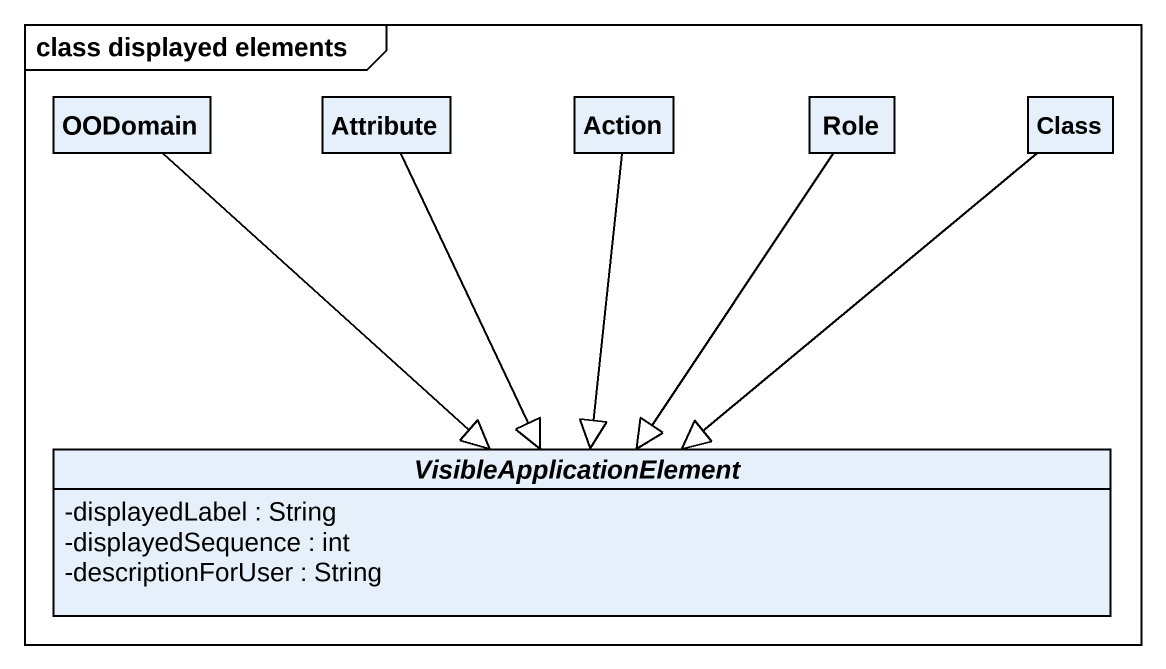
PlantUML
@startuml
mainframe class displayed elements
hide circle
hide empty members
skinparam classAttributeIconSize 0
class OODomain
class Attribute
class "Action" as Action_
class Role
class "Class" as Class_
abstract class VisibleApplicationElement {
  -displayedLabel : String
  -displayedSequence : int
  -descriptionForUser : String
}
OODomain --|> VisibleApplicationElement
Attribute --|> VisibleApplicationElement
Action_ --|> VisibleApplicationElement
Role --|> VisibleApplicationElement
Class_ --|> VisibleApplicationElement
@enduml
